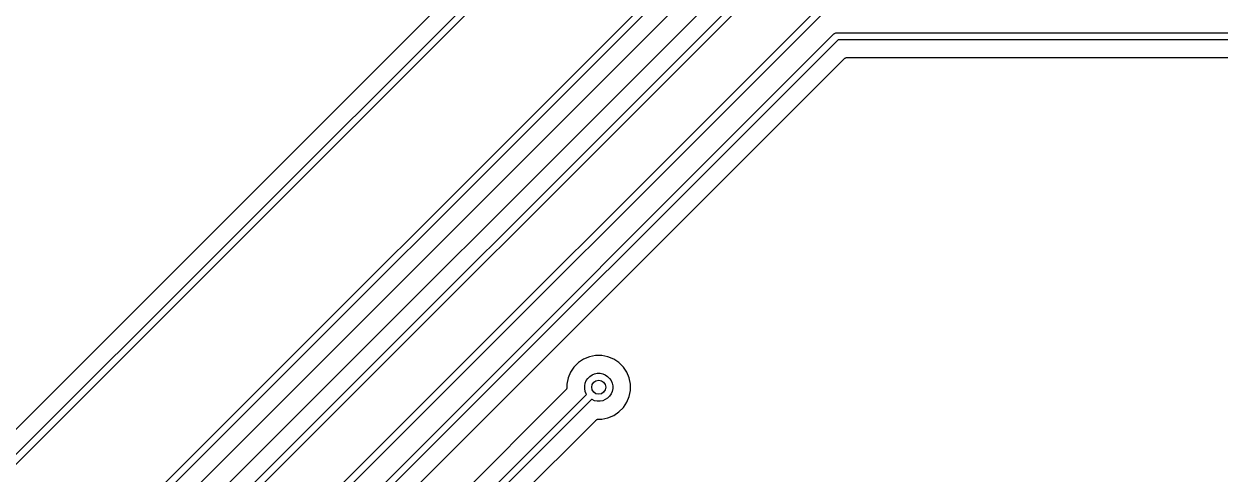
# Model space of a CAD drawing. Extents: x 2.15 to 10.02, y -5.18 to -1.32.
# Drawn here: x 4.211 to 5.556, y -2.643 to -2.136 of the extents above; entities that cross this region are included whole.
import ezdxf

# ---------------------------------------------------------------- set-up
doc = ezdxf.new("R2010")
doc.units = 0
doc.header["$MEASUREMENT"] = 0
doc.layers.add('BLACK', color=7, linetype='CONTINUOUS')

msp = doc.modelspace()

# ---------------------------------------------------------------- linework, layer by layer
at = {"layer": 'BLACK', "linetype": 'CONTINUOUS'}
for p, q in [((5.21947, -1.57463), (3.99661, -2.79749)), ((3.33465, -3.48774), (5.23448, -1.5879)), ((5.23903, -1.59449), (3.33465, -3.49887)), ((3.53465, -3.48774), (5.31425, -1.70814)), ((5.3188, -1.71472), (3.53465, -3.49887)), ((3.60897, -3.45284), (5.32562, -1.73618)), ((5.23916, -1.85495), (3.63419, -3.45991)), ((3.63465, -3.48774), (5.25417, -1.86822)), ((5.25872, -1.8748), (3.63465, -3.49887)), ((3.73465, -3.48774), (5.30574, -1.91664)), ((5.31029, -1.92323), (3.73465, -3.49887)), ((3.79853, -3.4709), (5.12169, -2.14775)), ((5.12169, -2.14775), (5.12181, -2.1476)), ((5.12181, -2.1476), (5.12241, -2.1471)), ((5.12241, -2.1471), (5.12309, -2.14674)), ((5.12309, -2.14674), (5.12377, -2.14653)), ((5.12377, -2.14653), (5.12383, -2.14651)), ((5.12383, -2.14651), (5.12391, -2.14651)), ((5.12391, -2.14651), (5.12441, -2.14646)), ((5.12441, -2.14646), (5.12461, -2.14644)), ((5.12441, -2.14646), (5.12441, -2.14646)), ((5.12461, -2.14644), (5.1248, -2.14646)), ((5.1248, -2.14646), (5.88386, -2.14646)), ((5.12624, -2.15433), (3.80512, -3.47545)), ((5.88386, -2.15433), (5.12624, -2.15433)), ((4.55916, -2.74969), (5.13306, -2.1758)), ((5.13306, -2.1758), (5.13307, -2.17578)), ((5.13307, -2.17578), (5.13311, -2.17575)), ((5.13307, -2.17578), (5.13307, -2.17578)), ((5.13307, -2.17578), (5.13307, -2.17578)), ((5.13311, -2.17575), (5.13347, -2.17546)), ((5.13347, -2.17546), (5.13383, -2.17517)), ((5.13383, -2.17517), (5.13385, -2.17515)), ((5.13385, -2.17515), (5.13387, -2.17514)), ((5.13387, -2.17514), (5.13428, -2.17492)), ((5.13428, -2.17492), (5.13469, -2.17471)), ((5.13469, -2.17471), (5.13471, -2.1747)), ((5.13471, -2.1747), (5.13474, -2.17469)), ((5.13474, -2.17469), (5.13518, -2.17456)), ((5.13518, -2.17456), (5.13562, -2.17443)), ((5.13562, -2.17443), (5.13565, -2.17442)), ((5.13565, -2.17442), (5.13567, -2.17442)), ((5.13567, -2.17442), (5.13613, -2.17438)), ((5.13613, -2.17438), (5.13659, -2.17433)), ((5.13659, -2.17433), (5.85874, -2.17433)), ((4.84015, -2.5136), (4.8343, -2.51751)), ((4.84666, -2.5109), (4.84015, -2.5136)), ((4.85357, -2.50953), (4.84666, -2.5109)), ((4.86061, -2.50953), (4.85357, -2.50953)), ((4.86751, -2.5109), (4.86061, -2.50953)), ((4.87402, -2.5136), (4.86751, -2.5109)), ((4.87987, -2.51751), (4.87402, -2.5136)), ((4.82541, -2.52834), (4.82271, -2.53485)), ((4.82932, -2.52249), (4.82541, -2.52834)), ((4.8343, -2.51751), (4.82932, -2.52249)), ((4.88485, -2.52249), (4.87987, -2.51751)), ((4.88877, -2.52834), (4.88485, -2.52249)), ((4.89146, -2.53485), (4.88877, -2.52834)), ((4.82271, -2.53485), (4.82134, -2.54175)), ((4.82134, -2.54175), (4.82134, -2.5451)), ((4.84134, -2.54372), (4.84194, -2.54068)), ((4.84194, -2.54068), (4.84313, -2.53782)), ((4.84313, -2.53782), (4.84485, -2.53524)), ((4.84485, -2.53524), (4.84705, -2.53304)), ((4.84705, -2.53304), (4.84963, -2.53132)), ((4.84963, -2.53132), (4.85249, -2.53013)), ((4.85249, -2.53013), (4.85554, -2.52953)), ((4.85554, -2.52953), (4.85864, -2.52953)), ((4.85864, -2.52953), (4.86168, -2.53013)), ((4.86168, -2.53013), (4.86455, -2.53132)), ((4.86455, -2.53132), (4.86713, -2.53304)), ((4.86713, -2.53304), (4.86932, -2.53524)), ((4.86932, -2.53524), (4.87104, -2.53782)), ((4.87104, -2.53782), (4.87223, -2.54068)), ((4.87223, -2.54068), (4.87283, -2.54372)), ((4.89283, -2.54175), (4.89146, -2.53485)), ((4.89283, -2.5488), (4.89283, -2.54175)), ((4.81987, -2.54864), (4.61175, -2.75676)), ((4.61831, -2.77849), (4.8435, -2.55329)), ((4.82017, -2.54828), (4.81987, -2.54864)), ((4.82046, -2.54793), (4.82017, -2.54828)), ((4.82048, -2.5479), (4.82046, -2.54793)), ((4.82049, -2.54788), (4.82048, -2.5479)), ((4.82071, -2.54747), (4.82049, -2.54788)), ((4.82093, -2.54707), (4.82071, -2.54747)), ((4.82094, -2.54705), (4.82093, -2.54707)), ((4.82095, -2.54702), (4.82094, -2.54705)), ((4.82109, -2.54658), (4.82095, -2.54702)), ((4.82123, -2.54614), (4.82109, -2.54658)), ((4.82124, -2.54609), (4.82123, -2.54611)), ((4.82123, -2.54611), (4.82123, -2.54614)), ((4.82129, -2.54563), (4.82124, -2.54609)), ((4.82134, -2.54517), (4.82129, -2.54563)), ((4.82134, -2.5451), (4.82134, -2.54512)), ((4.82134, -2.54512), (4.82134, -2.54512)), ((4.82134, -2.54512), (4.82134, -2.54512)), ((4.82134, -2.54512), (4.82134, -2.54517)), ((4.84134, -2.54683), (4.84134, -2.54372)), ((4.84194, -2.54987), (4.84134, -2.54683)), ((4.84313, -2.55274), (4.84194, -2.54987)), ((4.8435, -2.55329), (4.84313, -2.55274)), ((4.86932, -2.55531), (4.86713, -2.55751)), ((4.87104, -2.55274), (4.86932, -2.55531)), ((4.87223, -2.54987), (4.87104, -2.55274)), ((4.87283, -2.54683), (4.87223, -2.54987)), ((4.87283, -2.54372), (4.87283, -2.54683)), ((4.88877, -2.56221), (4.89146, -2.5557)), ((4.89146, -2.5557), (4.89283, -2.5488)), ((4.84907, -2.55886), (4.61831, -2.78962)), ((4.84963, -2.55923), (4.84907, -2.55886)), ((4.85249, -2.56042), (4.84963, -2.55923)), ((4.85554, -2.56102), (4.85249, -2.56042)), ((4.85864, -2.56102), (4.85554, -2.56102)), ((4.86168, -2.56042), (4.85864, -2.56102)), ((4.86455, -2.55923), (4.86168, -2.56042)), ((4.86713, -2.55751), (4.86455, -2.55923)), ((4.87987, -2.57304), (4.88485, -2.56806)), ((4.88485, -2.56806), (4.88877, -2.56221)), ((4.72047, -2.71574), (4.85373, -2.58249)), ((4.85373, -2.58249), (4.85374, -2.58248)), ((4.85374, -2.58248), (4.85378, -2.58244)), ((4.85374, -2.58248), (4.85374, -2.58248)), ((4.85374, -2.58248), (4.85374, -2.58248)), ((4.85378, -2.58244), (4.85414, -2.58215)), ((4.85414, -2.58215), (4.85449, -2.58186)), ((4.85449, -2.58186), (4.85452, -2.58185)), ((4.85452, -2.58185), (4.85454, -2.58183)), ((4.85454, -2.58183), (4.85495, -2.58162)), ((4.85495, -2.58162), (4.85536, -2.5814)), ((4.85536, -2.5814), (4.85538, -2.58139)), ((4.85538, -2.58139), (4.8554, -2.58138)), ((4.8554, -2.58138), (4.85585, -2.58125)), ((4.85585, -2.58125), (4.85629, -2.58112)), ((4.85629, -2.58112), (4.85632, -2.58112)), ((4.85632, -2.58112), (4.85634, -2.58111)), ((4.85634, -2.58111), (4.8568, -2.58107)), ((4.8568, -2.58107), (4.85726, -2.58102)), ((4.85726, -2.58102), (4.86061, -2.58102)), ((4.86061, -2.58102), (4.86751, -2.57965)), ((4.86751, -2.57965), (4.87402, -2.57696)), ((4.87402, -2.57696), (4.87987, -2.57304))]:
    msp.add_line(p, q, dxfattribs=at)
at = {"layer": 'BLACK'}
msp.add_circle((4.85709, -2.54528), 0.00787, dxfattribs=at)

doc.saveas('drawing.dxf')
